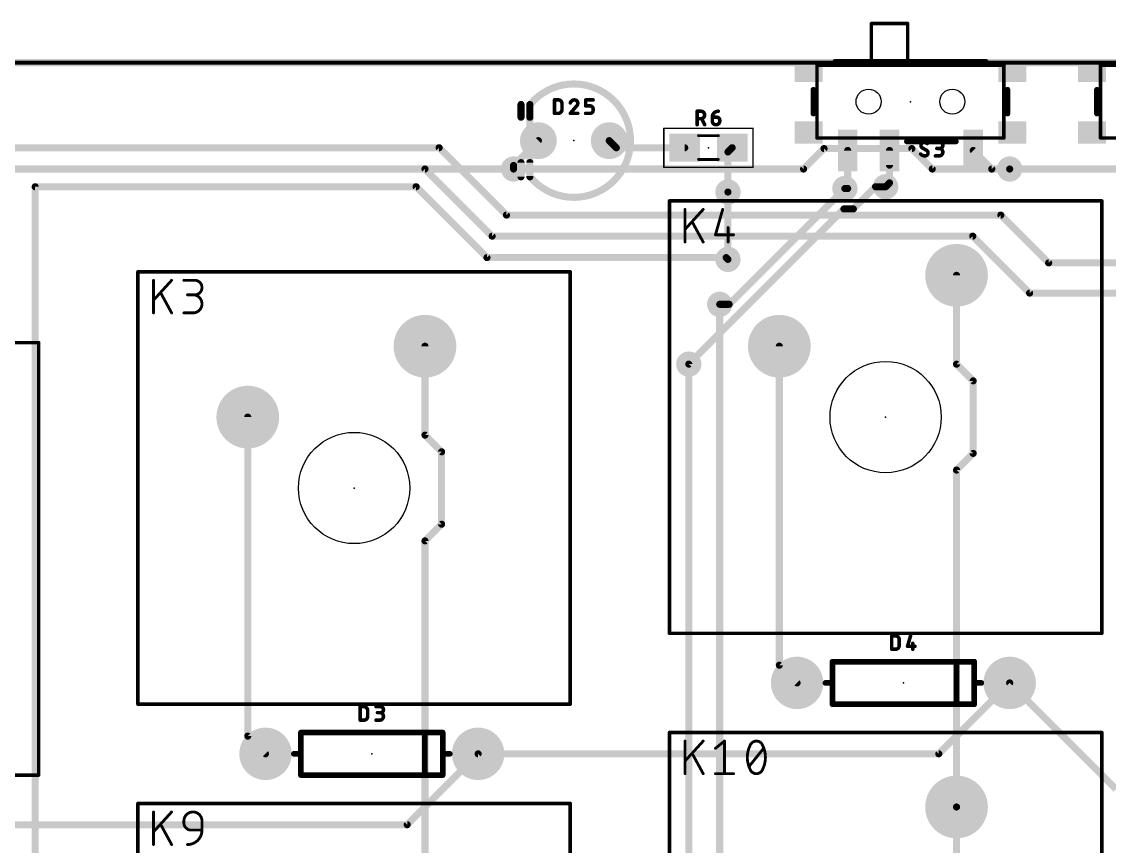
# Model space of a CAD drawing. Extents: x -145 to 0, y -20 to 96.
# Drawn here: x -81.13 to -42.15, y 66.54 to 96.08 of the extents above; entities that cross this region are included whole.
import ezdxf

# ---------------------------------------------------------------- set-up
doc = ezdxf.new("R2010")
doc.units = 0
for name, color, linetype in [('1', 12, 'CONTINUOUS'), ('16', 132, 'CONTINUOUS'), ('17', 110, 'CONTINUOUS'), ('18', 110, 'CONTINUOUS'), ('20', 31, 'CONTINUOUS'), ('21', 41, 'CONTINUOUS'), ('23', 53, 'CONTINUOUS'), ('25', 253, 'CONTINUOUS'), ('39', 12, 'CONTINUOUS'), ('51', 253, 'CONTINUOUS')]:
    doc.layers.add(name, color=color, linetype=linetype)

# ---------------------------------------------------------------- blocks, each defined once
blk = doc.blocks.new('ROUNDP')
at = {"const_width": 0.5}
blk.add_lwpolyline([(0, -0.25, 1), (0, 0.25, 1), (0, -0.25)], format="xyb", dxfattribs=at)
blk = doc.blocks.new('RECT')
blk.add_solid([(-0.5, -0.5), (0.5, -0.5), (-0.5, 0.5), (0.5, 0.5)])
blk = doc.blocks.new('ROUNDV')
at = {"const_width": 0.5}
blk.add_lwpolyline([(0, -0.25, 1), (0, 0.25, 1), (0, -0.25)], format="xyb", dxfattribs=at)

msp = doc.modelspace()

# ---------------------------------------------------------------- linework, layer by layer
at = {"layer": '1', "const_width": 0.254}
for points in [[(0, 94.615), (-119.38, 94.615)], [(-95.504, 91.567), (-66.167, 91.567)], [(-66.167, 91.567), (-63.754, 89.154)], [(-63.5, 90.932), (-62.611, 91.821)], [(-59.817, 91.567), (-60.071, 91.821)], [(-57.365, 91.567), (-59.817, 91.567)], [(-55.8165, 91.4155), (-55.665, 91.567)], [(-51.526, 91.468), (-51.526, 90.1065)], [(-50.026, 90.944), (-50.026, 91.468)], [(-50.026, 91.468), (-50.026, 90.309)], [(-46.363, 90.805), (-47.026, 91.468)], [(-55.8165, 89.9795), (-55.8165, 91.4155)], [(-94.615, 90.805), (-66.675, 90.805)], [(-66.675, 90.805), (-64.2683, 88.3984)], [(-63.5, 90.805), (-63.5, 90.932)], [(-45.72, 90.805), (-46.363, 90.805)], [(-50.026, 90.309), (-50.165, 90.17)], [(-80.645, 90.17), (-66.9925, 90.17)], [(-80.645, 20.32), (-80.645, 90.17)], [(-66.9925, 90.17), (-64.4525, 87.63)], [(-51.526, 90.1065), (-51.6255, 90.1065)], [(-63.754, 89.154), (-46.0375, 89.154)], [(-46.0375, 89.154), (-44.323, 87.4395)], [(-64.2683, 88.3984), (-47.0437, 88.3984)], [(-47.0437, 88.3984), (-45.0054, 86.36)], [(-55.88, 87.63), (-64.4525, 87.63)], [(-55.88, 87.63), (-55.8165, 87.5665)], [(-44.323, 87.4395), (-40.005, 87.4395)], [(-47.625, 86.995), (-47.625, 83.8113)], [(-45.0054, 86.36), (-33.2539, 86.36)], [(-56.1123, 85.9573), (-56.1123, 35.1485)], [(-66.675, 84.455), (-66.675, 81.2713)], [(-57.2199, 83.8137), (-57.2199, 27.3836)], [(-47.625, 83.8113), (-47.0281, 83.2144)], [(-47.0281, 83.2144), (-47.0281, 80.6157)], [(-66.675, 81.2713), (-66.0781, 80.6744)], [(-66.0781, 80.6744), (-66.0781, 78.0757)], [(-47.0281, 80.6157), (-47.625, 80.0187)], [(-47.625, 80.0187), (-47.625, 67.945)], [(-66.0781, 78.0757), (-66.675, 77.4788)], [(-66.675, 77.4788), (-66.675, 65.405)], [(-47.625, 67.945), (-47.625, 64.7613)]]:
    msp.add_lwpolyline(points, dxfattribs=at)
at = {"layer": '1', "const_width": 0.127}
for points in [[(-66.1221, 91.6119, 1), (-66.2119, 91.5221)], [(-66.167, 91.5035, 1), (-66.167, 91.6305)], [(-62.5661, 91.7761, 1), (-62.6559, 91.8659)], [(-60.0261, 91.8659, 1), (-60.1159, 91.7761)], [(-59.817, 91.6305, 1), (-59.817, 91.5035)], [(-59.8619, 91.5221, 1), (-59.7721, 91.6119)], [(-57.365, 91.5035, 1), (-57.365, 91.6305)], [(-55.6201, 91.5221, 1), (-55.7099, 91.6119)], [(-51.4625, 91.468, 1), (-51.5895, 91.468)], [(-49.9625, 91.468, 1), (-50.0895, 91.468)], [(-49.9625, 91.468, 1), (-50.0895, 91.468)], [(-46.9811, 91.5129, 1), (-47.0709, 91.4231)], [(-55.753, 91.4155, 1), (-55.88, 91.4155)], [(-55.8614, 91.4604, 1), (-55.7716, 91.3706)], [(-66.6301, 90.8499, 1), (-66.7199, 90.7601)], [(-66.675, 90.7415, 1), (-66.675, 90.8685)], [(-63.4365, 90.932, 1), (-63.5635, 90.932)], [(-63.5449, 90.9769, 1), (-63.4551, 90.8871)], [(-63.5635, 90.805, 1), (-63.4365, 90.805)], [(-50.0895, 90.944, 1), (-49.9625, 90.944)], [(-46.363, 90.8685, 1), (-46.363, 90.7415)], [(-46.4079, 90.7601, 1), (-46.3181, 90.8499)], [(-45.72, 90.7415, 1), (-45.72, 90.8685)], [(-49.9811, 90.2641, 1), (-50.0709, 90.3539)], [(-80.645, 90.2335, 1), (-80.645, 90.1065)], [(-80.5815, 90.17, 1), (-80.7085, 90.17)], [(-66.9476, 90.2149, 1), (-67.0374, 90.1251)], [(-66.9925, 90.1065, 1), (-66.9925, 90.2335)], [(-55.88, 89.9795, 1), (-55.753, 89.9795)], [(-51.6255, 90.17, 1), (-51.6255, 90.043)], [(-51.5895, 90.1065, 1), (-51.4625, 90.1065)], [(-51.526, 90.043, 1), (-51.526, 90.17)], [(-50.2099, 90.2149, 1), (-50.1201, 90.1251)], [(-50.0895, 90.309, 1), (-49.9625, 90.309)], [(-63.754, 89.2175, 1), (-63.754, 89.0905)], [(-63.7989, 89.1091, 1), (-63.7091, 89.1989)], [(-45.9926, 89.1989, 1), (-46.0824, 89.1091)], [(-46.0375, 89.0905, 1), (-46.0375, 89.2175)], [(-64.2683, 88.4619, 1), (-64.2683, 88.3349)], [(-64.3133, 88.3534, 1), (-64.2234, 88.4433)], [(-46.9988, 88.4433, 1), (-47.0886, 88.3534)], [(-47.0437, 88.3349, 1), (-47.0437, 88.4619)], [(-64.4525, 87.6935, 1), (-64.4525, 87.5665)], [(-64.4974, 87.5851, 1), (-64.4076, 87.6749)], [(-55.8351, 87.6749, 1), (-55.9249, 87.5851)], [(-55.88, 87.5665, 1), (-55.88, 87.6935)], [(-55.8614, 87.5216, 1), (-55.7716, 87.6114)], [(-44.323, 87.503, 1), (-44.323, 87.376)], [(-44.3679, 87.3946, 1), (-44.2781, 87.4844)], [(-47.5615, 86.995, 1), (-47.6885, 86.995)], [(-45.0054, 86.4235, 1), (-45.0054, 86.2965)], [(-45.0503, 86.3151, 1), (-44.9605, 86.4049)], [(-56.0488, 85.9573, 1), (-56.1758, 85.9573)], [(-66.6115, 84.455, 1), (-66.7385, 84.455)], [(-57.1564, 83.8137, 1), (-57.2833, 83.8137)], [(-47.5801, 83.8562, 1), (-47.6699, 83.7663)], [(-47.6885, 83.8113, 1), (-47.5615, 83.8113)], [(-46.9646, 83.2144, 1), (-47.0916, 83.2144)], [(-47.073, 83.1694, 1), (-46.9832, 83.2593)], [(-66.6301, 81.3162, 1), (-66.7199, 81.2263)], [(-66.7385, 81.2713, 1), (-66.6115, 81.2713)], [(-66.0146, 80.6744, 1), (-66.1416, 80.6744)], [(-66.123, 80.6294, 1), (-66.0332, 80.7193)], [(-47.0916, 80.6157, 1), (-46.9646, 80.6157)], [(-46.9832, 80.5707, 1), (-47.073, 80.6606)], [(-47.5615, 80.0187, 1), (-47.6885, 80.0187)], [(-47.6699, 80.0637, 1), (-47.5801, 79.9738)], [(-66.1416, 78.0757, 1), (-66.0146, 78.0757)], [(-66.0332, 78.0307, 1), (-66.123, 78.1206)], [(-66.6115, 77.4788, 1), (-66.7385, 77.4788)], [(-66.7199, 77.5237, 1), (-66.6301, 77.4338)], [(-47.5615, 67.945, 1), (-47.6885, 67.945)], [(-47.6885, 67.945, 1), (-47.5615, 67.945)]]:
    msp.add_lwpolyline(points, format="xyb", dxfattribs=at)
at = {"layer": '16', "const_width": 0.254}
for points in [[(0, 94.615), (-119.38, 94.615)], [(-52.3735, 91.5376), (-53.1061, 90.805)], [(-49.2265, 91.5376), (-52.3735, 91.5376)], [(-48.4939, 90.805), (-49.2265, 91.5376)], [(-108.0943, 90.805), (-63.5, 90.805)], [(-53.1061, 90.805), (-63.5, 90.805)], [(-45.72, 90.805), (-48.4939, 90.805)], [(-35.56, 90.805), (-45.72, 90.805)], [(-55.8165, 89.9795), (-55.8165, 87.5665)], [(-51.6255, 90.1065), (-55.7747, 85.9573)], [(-50.5259, 90.17), (-51.322, 89.3739)], [(-50.165, 90.17), (-50.5259, 90.17)], [(-51.6596, 89.3739), (-57.2199, 83.8137)], [(-51.322, 89.3739), (-51.6596, 89.3739)], [(-55.7747, 85.9573), (-56.1123, 85.9573)], [(-53.975, 84.455), (-53.975, 73.025)], [(-73.025, 81.915), (-73.025, 70.485)], [(-53.975, 73.025), (-53.34, 72.39)], [(-48.26, 69.85), (-45.72, 72.39)], [(-45.72, 72.39), (-41.91, 68.58)], [(-73.025, 70.485), (-72.39, 69.85)], [(-67.31, 67.31), (-64.77, 69.85)], [(-64.77, 69.85), (-48.26, 69.85)], [(-83.82, 67.31), (-67.31, 67.31)]]:
    msp.add_lwpolyline(points, dxfattribs=at)
at = {"layer": '16', "const_width": 0.127}
for points in [[(-52.3735, 91.6011, 1), (-52.3735, 91.4741)], [(-52.3286, 91.4927, 1), (-52.4184, 91.5825)], [(-49.1816, 91.5825, 1), (-49.2714, 91.4927)], [(-49.2265, 91.4741, 1), (-49.2265, 91.6011)], [(-63.5, 90.8685, 1), (-63.5, 90.7415)], [(-63.5, 90.7415, 1), (-63.5, 90.8685)], [(-53.151, 90.8499, 1), (-53.0612, 90.7601)], [(-53.1061, 90.7415, 1), (-53.1061, 90.8685)], [(-48.4939, 90.8685, 1), (-48.4939, 90.7415)], [(-48.5388, 90.7601, 1), (-48.449, 90.8499)], [(-45.72, 90.8685, 1), (-45.72, 90.7415)], [(-45.72, 90.7415, 1), (-45.72, 90.8685)], [(-55.753, 89.9795, 1), (-55.88, 89.9795)], [(-51.5806, 90.0616, 1), (-51.6704, 90.1514)], [(-50.5259, 90.2335, 1), (-50.5259, 90.1065)], [(-50.481, 90.1251, 1), (-50.5708, 90.2149)], [(-50.165, 90.1065, 1), (-50.165, 90.2335)], [(-51.6596, 89.4374, 1), (-51.6596, 89.3104)], [(-51.6147, 89.329, 1), (-51.7045, 89.4188)], [(-51.3669, 89.4188, 1), (-51.2771, 89.329)], [(-51.322, 89.3104, 1), (-51.322, 89.4374)], [(-55.88, 87.5665, 1), (-55.753, 87.5665)], [(-56.1123, 86.0208, 1), (-56.1123, 85.8938)], [(-55.8196, 86.0022, 1), (-55.7298, 85.9124)], [(-55.7747, 85.8938, 1), (-55.7747, 86.0208)], [(-53.9115, 84.455, 1), (-54.0385, 84.455)], [(-57.2648, 83.8586, 1), (-57.1749, 83.7687)], [(-72.9615, 81.915, 1), (-73.0885, 81.915)], [(-53.9301, 73.0699, 1), (-54.0199, 72.9801)], [(-54.0385, 73.025, 1), (-53.9115, 73.025)], [(-53.3849, 72.3451, 1), (-53.2951, 72.4349)], [(-45.6751, 72.4349, 1), (-45.7649, 72.3451)], [(-45.6751, 72.3451, 1), (-45.7649, 72.4349)], [(-72.9801, 70.5299, 1), (-73.0699, 70.4401)], [(-73.0885, 70.485, 1), (-72.9615, 70.485)], [(-72.4349, 69.8051, 1), (-72.3451, 69.8949)], [(-64.77, 69.9135, 1), (-64.77, 69.7865)], [(-64.7251, 69.8051, 1), (-64.8149, 69.8949)], [(-48.3049, 69.8949, 1), (-48.2151, 69.8051)], [(-48.26, 69.7865, 1), (-48.26, 69.9135)], [(-67.31, 67.2465, 1), (-67.31, 67.3735)], [(-67.3549, 67.3549, 1), (-67.2651, 67.2651)]]:
    msp.add_lwpolyline(points, format="xyb", dxfattribs=at)
at = {"layer": '20'}
for centre, radius in [((-50.776, 93.218), 0.45), ((-47.776, 93.218), 0.45), ((-50.165, 81.915), 1.9939), ((-69.215, 79.375), 1.9939)]:
    msp.add_circle(centre, radius, dxfattribs=at)
at = {"layer": '21'}
for points, const_width in [([(-46.576, 94.645), (-51.976, 94.645)], 0.2032), ([(-119.38, 94.615), (0, 94.615)], 0.1524), ([(-52.753, 93.645), (-52.753, 92.791)], 0.2032), ([(-45.799, 93.645), (-45.799, 92.791)], 0.2032), ([(-42.593, 93.645), (-42.593, 92.791)], 0.2032), ([(-63.2333, 93.1164), (-63.2333, 92.6592)], 0.254), ([(-47.649, 91.791), (-49.403, 91.791)], 0.2032), ([(-63.2333, 90.5256), (-63.2333, 91.0336)], 0.254), ([(-52.07, 73.152), (-46.99, 73.152)], 0.2032), ([(-52.07, 72.39), (-52.07, 73.152)], 0.2032), ([(-47.625, 73.025), (-47.625, 71.755)], 0.2032), ([(-46.99, 73.152), (-46.99, 72.39)], 0.2032), ([(-52.07, 72.39), (-52.324, 72.39)], 0.2032), ([(-52.07, 71.628), (-52.07, 72.39)], 0.2032), ([(-46.99, 72.39), (-46.99, 71.628)], 0.2032), ([(-46.99, 72.39), (-46.736, 72.39)], 0.2032), ([(-46.99, 71.628), (-52.07, 71.628)], 0.2032), ([(-71.12, 70.612), (-66.04, 70.612)], 0.2032), ([(-71.12, 69.85), (-71.12, 70.612)], 0.2032), ([(-66.675, 70.485), (-66.675, 69.215)], 0.2032), ([(-66.04, 70.612), (-66.04, 69.85)], 0.2032), ([(-71.12, 69.85), (-71.374, 69.85)], 0.2032), ([(-71.12, 69.088), (-71.12, 69.85)], 0.2032), ([(-66.04, 69.85), (-66.04, 69.088)], 0.2032), ([(-66.04, 69.85), (-65.786, 69.85)], 0.2032), ([(-66.04, 69.088), (-71.12, 69.088)], 0.2032)]:
    msp.add_lwpolyline(points, dxfattribs=dict(at, const_width=const_width))
for points, const_width in [([(-51.976, 94.6958, 1), (-51.976, 94.5942)], 0.1016), ([(-46.576, 94.5942, 1), (-46.576, 94.6958)], 0.1016), ([(-52.7022, 93.645, 1), (-52.8038, 93.645)], 0.1016), ([(-45.7482, 93.645, 1), (-45.8498, 93.645)], 0.1016), ([(-42.5422, 93.645, 1), (-42.6438, 93.645)], 0.1016), ([(-63.1698, 93.1164, 1), (-63.2968, 93.1164)], 0.127), ([(-52.8038, 92.791, 1), (-52.7022, 92.791)], 0.1016), ([(-45.8498, 92.791, 1), (-45.7482, 92.791)], 0.1016), ([(-42.6438, 92.791, 1), (-42.5422, 92.791)], 0.1016), ([(-63.2968, 92.6592, 1), (-63.1698, 92.6592)], 0.127), ([(-49.403, 91.8418, 1), (-49.403, 91.7402)], 0.1016), ([(-47.649, 91.7402, 1), (-47.649, 91.8418)], 0.1016), ([(-63.1698, 91.0336, 1), (-63.2968, 91.0336)], 0.127), ([(-63.2968, 90.5256, 1), (-63.1698, 90.5256)], 0.127), ([(-52.07, 73.2028, 1), (-52.07, 73.1012)], 0.1016), ([(-52.0192, 73.152, 1), (-52.1208, 73.152)], 0.1016), ([(-47.5742, 73.025, 1), (-47.6758, 73.025)], 0.1016), ([(-46.9392, 73.152, 1), (-47.0408, 73.152)], 0.1016), ([(-46.99, 73.1012, 1), (-46.99, 73.2028)], 0.1016), ([(-52.324, 72.4408, 1), (-52.324, 72.3392)], 0.1016), ([(-52.0192, 72.39, 1), (-52.1208, 72.39)], 0.1016), ([(-52.1208, 72.39, 1), (-52.0192, 72.39)], 0.1016), ([(-52.07, 72.3392, 1), (-52.07, 72.4408)], 0.1016), ([(-46.9392, 72.39, 1), (-47.0408, 72.39)], 0.1016), ([(-46.99, 72.4408, 1), (-46.99, 72.3392)], 0.1016), ([(-47.0408, 72.39, 1), (-46.9392, 72.39)], 0.1016), ([(-46.736, 72.3392, 1), (-46.736, 72.4408)], 0.1016), ([(-52.07, 71.6788, 1), (-52.07, 71.5772)], 0.1016), ([(-47.6758, 71.755, 1), (-47.5742, 71.755)], 0.1016), ([(-46.99, 71.5772, 1), (-46.99, 71.6788)], 0.1016), ([(-52.1208, 71.628, 1), (-52.0192, 71.628)], 0.1016), ([(-47.0408, 71.628, 1), (-46.9392, 71.628)], 0.1016), ([(-71.12, 70.6628, 1), (-71.12, 70.5612)], 0.1016), ([(-71.0692, 70.612, 1), (-71.1708, 70.612)], 0.1016), ([(-66.6242, 70.485, 1), (-66.7258, 70.485)], 0.1016), ([(-65.9892, 70.612, 1), (-66.0908, 70.612)], 0.1016), ([(-66.04, 70.5612, 1), (-66.04, 70.6628)], 0.1016), ([(-71.374, 69.9008, 1), (-71.374, 69.7992)], 0.1016), ([(-71.0692, 69.85, 1), (-71.1708, 69.85)], 0.1016), ([(-71.1708, 69.85, 1), (-71.0692, 69.85)], 0.1016), ([(-71.12, 69.7992, 1), (-71.12, 69.9008)], 0.1016), ([(-65.9892, 69.85, 1), (-66.0908, 69.85)], 0.1016), ([(-66.04, 69.9008, 1), (-66.04, 69.7992)], 0.1016), ([(-66.0908, 69.85, 1), (-65.9892, 69.85)], 0.1016), ([(-65.786, 69.7992, 1), (-65.786, 69.9008)], 0.1016), ([(-71.12, 69.1388, 1), (-71.12, 69.0372)], 0.1016), ([(-71.1708, 69.088, 1), (-71.0692, 69.088)], 0.1016), ([(-66.7258, 69.215, 1), (-66.6242, 69.215)], 0.1016), ([(-66.0908, 69.088, 1), (-65.9892, 69.088)], 0.1016), ([(-66.04, 69.0372, 1), (-66.04, 69.1388)], 0.1016)]:
    msp.add_lwpolyline(points, format="xyb", dxfattribs=dict(at, const_width=const_width))
at = {"layer": '23'}
for p in [(-49.276, 93.218), (-61.341, 91.821), (-56.515, 91.567), (-50.165, 81.915), (-69.215, 79.375), (-49.53, 72.39), (-68.58, 69.85)]:
    msp.add_point(p, dxfattribs=at)
at = {"layer": '25'}
for points, const_width in [([(-62.0011, 93.2815, 1), (-62.0646, 93.2815)], 0.0635), ([(-62.0328, 93.3133, 1), (-62.0328, 93.2498)], 0.0635), ([(-61.8988, 93.3133, 1), (-61.8988, 93.2498)], 0.0635), ([(-61.7647, 93.1474, 0.4142), (-61.8988, 93.2815)], 0.127), ([(-61.8988, 93.2498, 1), (-61.8988, 93.3133)], 0.0635), ([(-61.733, 93.1474, 1), (-61.7965, 93.1474)], 0.0635), ([(-61.7965, 93.1474, 1), (-61.733, 93.1474)], 0.0635), ([(-61.3185, 93.2815, 0.3252), (-61.4659, 93.1743)], 0.127), ([(-61.4961, 93.184, 1), (-61.4357, 93.1645)], 0.0635), ([(-61.1978, 93.1608, 0.4142), (-61.3185, 93.2815)], 0.127), ([(-61.3184, 93.3132, 1), (-61.3185, 93.2498)], 0.0635), ([(-61.3185, 93.2498, 1), (-61.3184, 93.3132)], 0.0635), ([(-61.238, 93.067, 0.2053), (-61.1978, 93.1608)], 0.127), ([(-61.2296, 93.1608, 1), (-61.166, 93.1608)], 0.0635), ([(-61.1661, 93.1608, 1), (-61.2295, 93.1608)], 0.0635), ([(-60.9173, 93.3133, 1), (-60.9173, 93.2498)], 0.0635), ([(-60.8855, 93.2815, 1), (-60.949, 93.2815)], 0.0635), ([(-60.6492, 93.2498, 1), (-60.6492, 93.3133)], 0.0635), ([(-62.0646, 92.7989, 1), (-62.0011, 92.7989)], 0.0635), ([(-62.0328, 92.8307, 1), (-62.0328, 92.7672)], 0.0635), ([(-61.8988, 92.7989, 0.4142), (-61.7647, 92.933)], 0.127), ([(-61.8988, 92.8306, 1), (-61.8988, 92.7671)], 0.0635), ([(-61.8988, 92.7672, 1), (-61.8988, 92.8307)], 0.0635), ([(-61.733, 92.933, 1), (-61.7965, 92.933)], 0.0635), ([(-61.7965, 92.933, 1), (-61.733, 92.933)], 0.0635), ([(-61.4659, 92.8307, 1), (-61.4659, 92.7672)], 0.0635), ([(-61.4901, 92.8195, 1), (-61.4417, 92.7783)], 0.0635), ([(-61.2599, 93.09, 1), (-61.2161, 93.044)], 0.0635), ([(-61.2138, 93.0464, 1), (-61.2622, 93.0876)], 0.0635), ([(-61.1978, 92.7672, 1), (-61.1978, 92.8307)], 0.0635), ([(-60.9173, 93.0988, 1), (-60.9173, 93.0353)], 0.0635), ([(-60.949, 93.067, 1), (-60.8855, 93.067)], 0.0635), ([(-60.9173, 92.8307, 1), (-60.9173, 92.7672)], 0.0635), ([(-60.6492, 92.9598, 0.4142), (-60.7564, 93.067)], 0.127), ([(-60.7564, 93.0988, 1), (-60.7564, 93.0353)], 0.0635), ([(-60.7564, 92.7989, 0.4142), (-60.6492, 92.9061)], 0.127), ([(-60.7564, 92.8307, 1), (-60.7564, 92.7672)], 0.0635), ([(-60.7564, 93.0353, 1), (-60.7564, 93.0988)], 0.0635), ([(-60.7564, 92.7672, 1), (-60.7564, 92.8307)], 0.0635), ([(-60.6174, 92.9598, 1), (-60.6809, 92.9598)], 0.0635), ([(-60.6809, 92.9598, 1), (-60.6174, 92.9598)], 0.0635), ([(-60.6174, 92.9061, 1), (-60.6809, 92.9061)], 0.0635), ([(-60.6809, 92.9061, 1), (-60.6174, 92.9061)], 0.0635), ([(-56.8884, 92.8751, 1), (-56.9519, 92.8751)], 0.0635), ([(-56.9202, 92.9069, 1), (-56.9202, 92.8434)], 0.0635), ([(-56.7861, 92.607, 1), (-56.7861, 92.8751)], 0.127), ([(-56.7861, 92.9069, 1), (-56.7861, 92.8434)], 0.0635), ([(-56.7861, 92.8434, 1), (-56.7861, 92.9069)], 0.0635), ([(-56.1634, 92.8751, 0.4142), (-56.3779, 92.6606)], 0.127), ([(-56.1634, 92.8433, 1), (-56.1634, 92.9068)], 0.0635), ([(-56.9202, 92.6387, 1), (-56.9202, 92.5752)], 0.0635), ([(-56.9519, 92.3925, 1), (-56.8884, 92.3925)], 0.0635), ([(-56.7861, 92.6387, 1), (-56.7861, 92.5752)], 0.0635), ([(-56.7309, 92.6212, 1), (-56.7877, 92.5928)], 0.0635), ([(-56.7861, 92.5752, 1), (-56.7861, 92.6387)], 0.0635), ([(-56.6805, 92.3783, 1), (-56.6237, 92.4067)], 0.0635), ([(-56.3462, 92.6606, 1), (-56.4097, 92.6606)], 0.0635), ([(-56.4097, 92.6606, 1), (-56.3462, 92.6606)], 0.0635), ([(-56.3462, 92.5266, 1), (-56.4097, 92.5266)], 0.0635), ([(-56.4097, 92.5266, 1), (-56.3462, 92.5266)], 0.0635), ([(-56.3779, 92.6924, 1), (-56.3779, 92.6289)], 0.0635), ([(-56.3779, 92.5266, 1), (-56.1098, 92.5266)], 0.127), ([(-56.2171, 92.6924, 1), (-56.2171, 92.6289)], 0.0635), ([(-56.1098, 92.5534, 0.4142), (-56.2171, 92.6606)], 0.127), ([(-56.2171, 92.6289, 1), (-56.2171, 92.6924)], 0.0635), ([(-56.0781, 92.5534, 1), (-56.1416, 92.5534)], 0.0635), ([(-56.0781, 92.5266, 1), (-56.1416, 92.5266)], 0.0635), ([(-56.1416, 92.5534, 1), (-56.0781, 92.5534)], 0.0635), ([(-56.1416, 92.5266, 1), (-56.0781, 92.5266)], 0.0635), ([(-48.8681, 91.6503, 1), (-48.9316, 91.6503)], 0.0635), ([(-48.9316, 91.6503, 1), (-48.8681, 91.6503)], 0.0635), ([(-48.7926, 91.7575, 0.4142), (-48.8998, 91.6503)], 0.127), ([(-48.8998, 91.6503, 0.2656), (-48.8462, 91.5564)], 0.127), ([(-48.831, 91.5843, 1), (-48.8614, 91.5285)], 0.0635), ([(-48.8623, 91.5291, 1), (-48.8301, 91.5838)], 0.0635), ([(-48.6719, 91.7173, 0.1623), (-48.7926, 91.7575)], 0.127), ([(-48.7926, 91.7893, 1), (-48.7926, 91.7258)], 0.0635), ([(-48.7926, 91.7258, 1), (-48.7926, 91.7893)], 0.0635), ([(-48.691, 91.6919, 1), (-48.6529, 91.7427)], 0.0635), ([(-48.3829, 91.7893, 1), (-48.3829, 91.7258)], 0.0635), ([(-48.3293, 91.5748, 1), (-48.3293, 91.5113)], 0.0635), ([(-48.2488, 91.2749, 1), (-48.2488, 91.543)], 0.127), ([(-48.2488, 91.5748, 1), (-48.2488, 91.5113)], 0.0635), ([(-48.222, 91.543, 1), (-48.222, 91.7575)], 0.127), ([(-48.222, 91.7893, 1), (-48.222, 91.7258)], 0.0635), ([(-48.222, 91.5748, 1), (-48.222, 91.5113)], 0.0635), ([(-48.222, 91.7258, 1), (-48.222, 91.7893)], 0.0635), ([(-48.222, 91.5113, 1), (-48.222, 91.5748)], 0.0635), ([(-48.9132, 91.3419, 0.2), (-48.7524, 91.2749)], 0.127), ([(-48.8907, 91.3643, 1), (-48.9358, 91.3196)], 0.0635), ([(-48.7524, 91.3067, 1), (-48.7524, 91.2431)], 0.0635), ([(-48.7524, 91.2749, 0.4142), (-48.6451, 91.3821)], 0.127), ([(-48.7524, 91.2432, 1), (-48.7524, 91.3066)], 0.0635), ([(-48.6826, 91.5033, 1), (-48.7149, 91.4486)], 0.0635), ([(-48.6451, 91.3821, 0.2656), (-48.6987, 91.476)], 0.127), ([(-48.7139, 91.4481, 1), (-48.6835, 91.5039)], 0.0635), ([(-48.6134, 91.3821, 1), (-48.6769, 91.3821)], 0.0635), ([(-48.6769, 91.3821, 1), (-48.6134, 91.3821)], 0.0635), ([(-48.3829, 91.3067, 1), (-48.3829, 91.2431)], 0.0635), ([(-48.2488, 91.3067, 1), (-48.2488, 91.2431)], 0.0635), ([(-48.2488, 91.2431, 1), (-48.2488, 91.3067)], 0.0635), ([(-57.3278, 89.3572, 1), (-57.3786, 89.3572)], 0.0508), ([(-56.6853, 89.3401, 1), (-56.7229, 89.3743)], 0.0508), ([(-55.9812, 89.3502, 1), (-56.03, 89.3642)], 0.0508), ([(-57.0713, 88.915, 1), (-57.1159, 88.8907)], 0.0508), ([(-57.372, 88.6603, 1), (-57.3344, 88.6261)], 0.0508), ([(-56.2897, 88.4554, 1), (-56.2408, 88.4415)], 0.0508), ([(-56.2652, 88.4738, 1), (-56.2652, 88.423)], 0.0508), ([(-55.7855, 88.7081, 1), (-55.8363, 88.7081)], 0.0508), ([(-55.6161, 88.423, 1), (-55.6161, 88.4738)], 0.0508), ([(-57.3786, 88.1888, 1), (-57.3278, 88.1888)], 0.0508), ([(-56.7264, 88.1766, 1), (-56.6818, 88.201)], 0.0508), ([(-55.8363, 88.1888, 1), (-55.7855, 88.1888)], 0.0508), ([(-76.3778, 86.8172, 1), (-76.4286, 86.8172)], 0.0508), ([(-75.7353, 86.8001, 1), (-75.7729, 86.8343)], 0.0508), ([(-75.3152, 86.8426, 1), (-75.3152, 86.7918)], 0.0508), ([(-74.9258, 86.2979, 1), (-74.9258, 86.8172)], 0.1016), ([(-74.9258, 86.8426, 1), (-74.9258, 86.7918)], 0.0508), ([(-74.9258, 86.7918, 1), (-74.9258, 86.8426)], 0.0508), ([(-76.422, 86.1203, 1), (-76.3844, 86.0861)], 0.0508), ([(-76.1213, 86.375, 1), (-76.1659, 86.3507)], 0.0508), ([(-75.1854, 86.3233, 1), (-75.1854, 86.2725)], 0.0508), ([(-74.9907, 85.6488, 1), (-74.9907, 86.2979)], 0.1016), ([(-74.9907, 86.3233, 1), (-74.9907, 86.2725)], 0.0508), ([(-74.9258, 86.3233, 1), (-74.9258, 86.2725)], 0.0508), ([(-74.9258, 86.2725, 1), (-74.9258, 86.3233)], 0.0508), ([(-76.4286, 85.6488, 1), (-76.3778, 85.6488)], 0.0508), ([(-75.7764, 85.6366, 1), (-75.7318, 85.661)], 0.0508), ([(-75.3152, 85.6742, 1), (-75.3152, 85.6234)], 0.0508), ([(-74.9907, 85.6742, 1), (-74.9907, 85.6234)], 0.0508), ([(-74.9907, 85.6234, 1), (-74.9907, 85.6742)], 0.0508), ([(-49.9158, 74.0791, 1), (-49.9793, 74.0791)], 0.0635), ([(-49.9475, 74.1108, 1), (-49.9475, 74.0473)], 0.0635), ([(-49.6794, 73.945, 0.4142), (-49.8135, 74.0791)], 0.127), ([(-49.8135, 74.1108, 1), (-49.8135, 74.0473)], 0.0635), ([(-49.8135, 74.0473, 1), (-49.8135, 74.1108)], 0.0635), ([(-49.2428, 74.0704, 1), (-49.3039, 74.0878)], 0.0635), ([(-49.8135, 73.5965, 0.4142), (-49.6794, 73.7306)], 0.127), ([(-49.6477, 73.945, 1), (-49.7112, 73.945)], 0.0635), ([(-49.7112, 73.945, 1), (-49.6477, 73.945)], 0.0635), ([(-49.6477, 73.7306, 1), (-49.7112, 73.7306)], 0.0635), ([(-49.7112, 73.7306, 1), (-49.6477, 73.7306)], 0.0635), ([(-49.3806, 73.7355, 1), (-49.3806, 73.672)], 0.0635), ([(-49.4111, 73.7125, 1), (-49.3501, 73.695)], 0.0635), ([(-49.1612, 73.811, 1), (-49.2247, 73.811)], 0.0635), ([(-49.1125, 73.672, 1), (-49.1125, 73.7355)], 0.0635), ([(-49.9793, 73.5965, 1), (-49.9158, 73.5965)], 0.0635), ([(-49.9475, 73.6283, 1), (-49.9475, 73.5648)], 0.0635), ([(-49.8135, 73.6282, 1), (-49.8135, 73.5647)], 0.0635), ([(-49.8135, 73.5648, 1), (-49.8135, 73.6283)], 0.0635), ([(-49.2247, 73.5965, 1), (-49.1612, 73.5965)], 0.0635), ([(-68.9658, 71.5391, 1), (-69.0293, 71.5391)], 0.0635), ([(-68.9975, 71.5709, 1), (-68.9975, 71.5074)], 0.0635), ([(-68.7294, 71.405, 0.4142), (-68.8635, 71.5391)], 0.127), ([(-68.8635, 71.5709, 1), (-68.8635, 71.5074)], 0.0635), ([(-68.8635, 71.5074, 1), (-68.8635, 71.5709)], 0.0635), ([(-68.6977, 71.405, 1), (-68.7612, 71.405)], 0.0635), ([(-68.7612, 71.405, 1), (-68.6977, 71.405)], 0.0635), ([(-68.4306, 71.5709, 1), (-68.4306, 71.5074)], 0.0635), ([(-68.377, 71.3564, 1), (-68.377, 71.2929)], 0.0635), ([(-68.2965, 71.0565, 1), (-68.2965, 71.3246)], 0.127), ([(-68.2965, 71.3564, 1), (-68.2965, 71.2929)], 0.0635), ([(-68.2697, 71.3246, 1), (-68.2697, 71.5391)], 0.127), ([(-68.2697, 71.5709, 1), (-68.2697, 71.5074)], 0.0635), ([(-68.2697, 71.3564, 1), (-68.2697, 71.2929)], 0.0635), ([(-68.2697, 71.5074, 1), (-68.2697, 71.5709)], 0.0635), ([(-68.2697, 71.2929, 1), (-68.2697, 71.3564)], 0.0635), ([(-68.9975, 71.0883, 1), (-68.9975, 71.0247)], 0.0635), ([(-69.0293, 71.0565, 1), (-68.9658, 71.0565)], 0.0635), ([(-68.8635, 71.0565, 0.4142), (-68.7294, 71.1906)], 0.127), ([(-68.8635, 71.0882, 1), (-68.8635, 71.0247)], 0.0635), ([(-68.8635, 71.0247, 1), (-68.8635, 71.0883)], 0.0635), ([(-68.6977, 71.1906, 1), (-68.7612, 71.1906)], 0.0635), ([(-68.7612, 71.1906, 1), (-68.6977, 71.1906)], 0.0635), ([(-68.4306, 71.0883, 1), (-68.4306, 71.0247)], 0.0635), ([(-68.2965, 71.0883, 1), (-68.2965, 71.0247)], 0.0635), ([(-68.2965, 71.0247, 1), (-68.2965, 71.0883)], 0.0635), ([(-57.3278, 70.3072, 1), (-57.3786, 70.3072)], 0.0508), ([(-56.6853, 70.2901, 1), (-56.7229, 70.3243)], 0.0508), ([(-55.9153, 70.3072, 1), (-55.9661, 70.3072)], 0.0508), ([(-55.9248, 70.2874, 1), (-55.9566, 70.327)], 0.0508), ([(-55.0249, 70.1449, 0.1139), (-55.1222, 69.723)], 0.1016), ([(-54.7977, 70.3072, 0.3205), (-55.0249, 70.1449)], 0.1016), ([(-55.0489, 70.1532, 1), (-55.0009, 70.1367)], 0.0508), ([(-55.002, 70.1338, 1), (-55.0477, 70.1561)], 0.0508), ([(-54.5705, 70.1449, 0.3205), (-54.7977, 70.3072)], 0.1016), ([(-54.7977, 70.3326, 1), (-54.7977, 70.2818)], 0.0508), ([(-54.7977, 70.2818, 1), (-54.7977, 70.3326)], 0.0508), ([(-54.4731, 69.723, 0.1139), (-54.5705, 70.1449)], 0.1016), ([(-54.5477, 70.1561, 1), (-54.5933, 70.1338)], 0.0508), ([(-54.5945, 70.1367, 1), (-54.5465, 70.1532)], 0.0508), ([(-57.0713, 69.865, 1), (-57.1159, 69.8407)], 0.0508), ([(-56.2811, 70.0674, 1), (-56.2494, 70.0277)], 0.0508), ([(-55.1222, 69.723, 0.1139), (-55.0249, 69.3011)], 0.1016), ([(-55.0968, 69.723, 1), (-55.1476, 69.723)], 0.0508), ([(-54.5705, 69.3011, 0.1139), (-54.4731, 69.723)], 0.1016), ([(-54.5182, 70.0317, 1), (-54.5579, 70.0634)], 0.0508), ([(-54.4477, 69.723, 1), (-54.4985, 69.723)], 0.0508), ([(-57.372, 69.6103, 1), (-57.3344, 69.5761)], 0.0508), ([(-55.1476, 69.723, 1), (-55.0968, 69.723)], 0.0508), ([(-55.0772, 69.4143, 1), (-55.0375, 69.3826)], 0.0508), ([(-54.4985, 69.723, 1), (-54.4477, 69.723)], 0.0508), ([(-57.3786, 69.1388, 1), (-57.3278, 69.1388)], 0.0508), ([(-56.7264, 69.1266, 1), (-56.6818, 69.151)], 0.0508), ([(-56.2652, 69.1642, 1), (-56.2652, 69.1134)], 0.0508), ([(-55.9661, 69.1388, 1), (-55.9153, 69.1388)], 0.0508), ([(-55.6161, 69.1134, 1), (-55.6161, 69.1642)], 0.0508), ([(-55.0249, 69.3011, 0.3205), (-54.7977, 69.1388)], 0.1016), ([(-55.0008, 69.3093, 1), (-55.0489, 69.2928)], 0.0508), ([(-55.0477, 69.2899, 1), (-55.002, 69.3122)], 0.0508), ([(-54.7977, 69.1388, 0.3205), (-54.5705, 69.3011)], 0.1016), ([(-54.7977, 69.1642, 1), (-54.7977, 69.1134)], 0.0508), ([(-54.7977, 69.1134, 1), (-54.7977, 69.1642)], 0.0508), ([(-54.5933, 69.3122, 1), (-54.5477, 69.2899)], 0.0508), ([(-54.5465, 69.2928, 1), (-54.5945, 69.3093)], 0.0508), ([(-76.3778, 67.7672, 1), (-76.4286, 67.7672)], 0.0508), ([(-75.7353, 67.7501, 1), (-75.7729, 67.7843)], 0.0508), ([(-74.6661, 67.4426, 1), (-75.3152, 67.4426)], 0.1016), ([(-75.2898, 67.4426, 1), (-75.3406, 67.4426)], 0.0508), ([(-75.3406, 67.4426, 1), (-75.2898, 67.4426)], 0.0508), ([(-75.3152, 67.3777, 0.4142), (-75.0556, 67.1181)], 0.1016), ([(-75.2898, 67.3777, 1), (-75.3406, 67.3777)], 0.0508), ([(-74.6407, 67.4426, 1), (-74.6915, 67.4426)], 0.0508), ([(-74.6915, 67.4426, 1), (-74.6407, 67.4426)], 0.0508), ([(-76.422, 67.0703, 1), (-76.3844, 67.0361)], 0.0508), ([(-76.1213, 67.325, 1), (-76.1659, 67.3007)], 0.0508), ([(-75.3406, 67.3777, 1), (-75.2898, 67.3777)], 0.0508), ([(-75.1854, 66.5988, 0.4142), (-74.6661, 67.1181)], 0.1016), ([(-75.0556, 67.1435, 1), (-75.0556, 67.0927)], 0.0508), ([(-75.0556, 67.0927, 1), (-75.0556, 67.1435)], 0.0508), ([(-74.6407, 67.1181, 1), (-74.6915, 67.1181)], 0.0508), ([(-74.6915, 67.1181, 1), (-74.6407, 67.1181)], 0.0508), ([(-74.6661, 67.0927, 1), (-74.6661, 67.1435)], 0.0508), ([(-75.1854, 66.6242, 1), (-75.1854, 66.5734)], 0.0508), ([(-76.4286, 66.5988, 1), (-76.3778, 66.5988)], 0.0508), ([(-75.7764, 66.5866, 1), (-75.7318, 66.611)], 0.0508)]:
    msp.add_lwpolyline(points, format="xyb", dxfattribs=dict(at, const_width=const_width))
for points, const_width in [([(-62.0328, 92.7989), (-62.0328, 93.2815)], 0.127), ([(-62.0328, 93.2815), (-61.8988, 93.2815)], 0.127), ([(-61.7647, 93.1474), (-61.7647, 92.933)], 0.127), ([(-60.9173, 93.067), (-60.9173, 93.2815)], 0.127), ([(-60.9173, 93.2815), (-60.6492, 93.2815)], 0.127), ([(-61.8988, 92.7989), (-62.0328, 92.7989)], 0.127), ([(-61.238, 93.067), (-61.4659, 92.7989)], 0.127), ([(-61.4659, 92.7989), (-61.1978, 92.7989)], 0.127), ([(-60.7564, 93.067), (-60.9173, 93.067)], 0.127), ([(-60.9173, 92.7989), (-60.7564, 92.7989)], 0.127), ([(-60.6492, 92.9061), (-60.6492, 92.9598)], 0.127), ([(-56.9202, 92.3925), (-56.9202, 92.8751)], 0.127), ([(-56.9202, 92.8751), (-56.7861, 92.8751)], 0.127), ([(-56.7861, 92.607), (-56.9202, 92.607)], 0.127), ([(-56.6521, 92.3925), (-56.7593, 92.607)], 0.127), ([(-56.3779, 92.6606), (-56.2171, 92.6606)], 0.127), ([(-56.3779, 92.5266), (-56.3779, 92.6606)], 0.127), ([(-56.1098, 92.5534), (-56.1098, 92.5266)], 0.127), ([(-48.6987, 91.476), (-48.8462, 91.5564)], 0.127), ([(-48.3829, 91.7575), (-48.222, 91.7575)], 0.127), ([(-48.222, 91.543), (-48.3293, 91.543)], 0.127), ([(-48.3829, 91.2749), (-48.2488, 91.2749)], 0.127), ([(-57.3532, 88.1888), (-57.3532, 89.3572)], 0.1016), ([(-56.7041, 89.3572), (-57.3532, 88.6432)], 0.1016), ([(-56.0056, 89.3572), (-56.2652, 88.4484)], 0.1016), ([(-56.7041, 88.1888), (-57.0936, 88.9028)], 0.1016), ([(-56.2652, 88.4484), (-55.6161, 88.4484)], 0.1016), ([(-55.8109, 88.7081), (-55.8109, 88.1888)], 0.1016), ([(-76.4032, 85.6488), (-76.4032, 86.8172)], 0.1016), ([(-75.7541, 86.8172), (-76.4032, 86.1032)], 0.1016), ([(-75.3152, 86.8172), (-74.9258, 86.8172)], 0.1016), ([(-75.7541, 85.6488), (-76.1436, 86.3628)], 0.1016), ([(-74.9258, 86.2979), (-75.1854, 86.2979)], 0.1016), ([(-75.3152, 85.6488), (-74.9907, 85.6488)], 0.1016), ([(-49.9475, 73.5965), (-49.9475, 74.0791)], 0.127), ([(-49.9475, 74.0791), (-49.8135, 74.0791)], 0.127), ([(-49.2733, 74.0791), (-49.3806, 73.7037)], 0.127), ([(-49.6794, 73.945), (-49.6794, 73.7306)], 0.127), ([(-49.3806, 73.7037), (-49.1125, 73.7037)], 0.127), ([(-49.1929, 73.811), (-49.1929, 73.5965)], 0.127), ([(-49.8135, 73.5965), (-49.9475, 73.5965)], 0.127), ([(-68.9975, 71.0565), (-68.9975, 71.5391)], 0.127), ([(-68.9975, 71.5391), (-68.8635, 71.5391)], 0.127), ([(-68.7294, 71.405), (-68.7294, 71.1906)], 0.127), ([(-68.4306, 71.5391), (-68.2697, 71.5391)], 0.127), ([(-68.2697, 71.3246), (-68.377, 71.3246)], 0.127), ([(-68.8635, 71.0565), (-68.9975, 71.0565)], 0.127), ([(-68.4306, 71.0565), (-68.2965, 71.0565)], 0.127), ([(-57.3532, 69.1388), (-57.3532, 70.3072)], 0.1016), ([(-56.7041, 70.3072), (-57.3532, 69.5932)], 0.1016), ([(-56.2652, 70.0476), (-55.9407, 70.3072)], 0.1016), ([(-55.9407, 70.3072), (-55.9407, 69.1388)], 0.1016), ([(-56.7041, 69.1388), (-57.0936, 69.8528)], 0.1016), ([(-55.0573, 69.3984), (-54.538, 70.0476)], 0.1016), ([(-56.2652, 69.1388), (-55.6161, 69.1388)], 0.1016), ([(-76.4032, 66.5988), (-76.4032, 67.7672)], 0.1016), ([(-75.7541, 67.7672), (-76.4032, 67.0532)], 0.1016), ([(-75.3152, 67.3777), (-75.3152, 67.4426)], 0.1016), ([(-74.6661, 67.4426), (-74.6661, 67.1181)], 0.1016), ([(-75.7541, 66.5988), (-76.1436, 67.3128)], 0.1016), ([(-74.6661, 67.1181), (-75.0556, 67.1181)], 0.1016)]:
    msp.add_lwpolyline(points, dxfattribs=dict(at, const_width=const_width))
at = {"layer": '39', "const_width": 0.0508}
for points in [[(-58.115, 92.267), (-54.915, 92.267)], [(-58.115, 90.867), (-58.115, 92.267)], [(-54.915, 92.267), (-54.915, 90.867)], [(-54.915, 90.867), (-58.115, 90.867)]]:
    msp.add_lwpolyline(points, dxfattribs=at)
at = {"layer": '39', "const_width": 0.0254}
for points in [[(-58.115, 92.2797, 1), (-58.115, 92.2543)], [(-58.1023, 92.267, 1), (-58.1277, 92.267)], [(-54.9023, 92.267, 1), (-54.9277, 92.267)], [(-54.915, 92.2543, 1), (-54.915, 92.2797)], [(-58.115, 90.8797, 1), (-58.115, 90.8543)], [(-58.1277, 90.867, 1), (-58.1023, 90.867)], [(-54.9277, 90.867, 1), (-54.9023, 90.867)], [(-54.915, 90.8543, 1), (-54.915, 90.8797)]]:
    msp.add_lwpolyline(points, format="xyb", dxfattribs=at)
at = {"layer": '51'}
for points, const_width in [([(-50.676, 96.0498, 1), (-50.676, 95.9862)], 0.0635), ([(-50.6442, 96.018, 1), (-50.7078, 96.018)], 0.0635), ([(-49.3443, 96.018, 1), (-49.4078, 96.018)], 0.0635), ([(-49.376, 95.9862, 1), (-49.376, 96.0498)], 0.0635), ([(-52.626, 94.5498, 1), (-52.626, 94.4862)], 0.0635), ([(-52.5943, 94.518, 1), (-52.6578, 94.518)], 0.0635), ([(-50.676, 94.5498, 1), (-50.676, 94.4862)], 0.0635), ([(-50.7078, 94.518, 1), (-50.6442, 94.518)], 0.0635), ([(-50.676, 94.4862, 1), (-50.676, 94.5498)], 0.0635), ([(-49.376, 94.5498, 1), (-49.376, 94.4862)], 0.0635), ([(-49.4078, 94.518, 1), (-49.3443, 94.518)], 0.0635), ([(-49.376, 94.4862, 1), (-49.376, 94.5498)], 0.0635), ([(-45.8942, 94.518, 1), (-45.9578, 94.518)], 0.0635), ([(-45.926, 94.4862, 1), (-45.926, 94.5498)], 0.0635), ([(-42.4342, 94.518, 1), (-42.4978, 94.518)], 0.0635), ([(-42.466, 94.5498, 1), (-42.466, 94.4862)], 0.0635), ([(-61.341, 93.853, 0.2206), (-62.8922, 93.1336)], 0.254), ([(-59.5767, 92.8292, 0.2691), (-61.341, 93.853)], 0.254), ([(-62.8523, 93.1164, 1), (-62.9793, 93.1164)], 0.127), ([(-62.8523, 93.091, 1), (-62.9793, 93.091)], 0.127), ([(-59.309, 91.821, 0.1388), (-59.6104, 92.886)], 0.254), ([(-62.9793, 92.6592, 1), (-62.8523, 92.6592)], 0.127), ([(-56.871, 92.0244, 1), (-56.871, 91.9736)], 0.0508), ([(-56.159, 91.9736, 1), (-56.159, 92.0244)], 0.0508), ([(-52.626, 91.9498, 1), (-52.626, 91.8863)], 0.0635), ([(-45.926, 91.8863, 1), (-45.926, 91.9498)], 0.0635), ([(-42.466, 91.9498, 1), (-42.466, 91.8863)], 0.0635), ([(-59.5519, 90.8576, 0.1241), (-59.309, 91.821)], 0.254), ([(-52.6578, 91.918, 1), (-52.5943, 91.918)], 0.0635), ([(-45.9578, 91.918, 1), (-45.8942, 91.918)], 0.0635), ([(-42.4978, 91.918, 1), (-42.4342, 91.918)], 0.0635), ([(-62.8523, 91.0336, 1), (-62.9793, 91.0336)], 0.127), ([(-61.341, 89.789, 0.277), (-59.5481, 90.8648)], 0.254), ([(-56.871, 91.1734, 1), (-56.871, 91.1226)], 0.0508), ([(-56.159, 91.1226, 1), (-56.159, 91.1734)], 0.0508), ([(-62.9793, 90.551, 1), (-62.8523, 90.551)], 0.127), ([(-62.9793, 90.5256, 1), (-62.8523, 90.5256)], 0.127), ([(-62.902, 90.5201, 0.2226), (-61.341, 89.789)], 0.254), ([(-57.8803, 89.662, 1), (-57.9438, 89.662)], 0.0635), ([(-57.912, 89.6938, 1), (-57.912, 89.6303)], 0.0635), ([(-42.3862, 89.662, 1), (-42.4498, 89.662)], 0.0635), ([(-42.418, 89.6303, 1), (-42.418, 89.6938)], 0.0635), ([(-76.962, 87.1538, 1), (-76.962, 87.0902)], 0.0635), ([(-76.9303, 87.122, 1), (-76.9938, 87.122)], 0.0635), ([(-61.4363, 87.122, 1), (-61.4998, 87.122)], 0.0635), ([(-61.468, 87.0902, 1), (-61.468, 87.1538)], 0.0635), ([(-80.4862, 84.582, 1), (-80.5498, 84.582)], 0.0635), ([(-80.518, 84.5503, 1), (-80.518, 84.6138)], 0.0635), ([(-57.9438, 74.168, 1), (-57.8803, 74.168)], 0.0635), ([(-57.912, 74.1998, 1), (-57.912, 74.1363)], 0.0635), ([(-42.4498, 74.168, 1), (-42.3862, 74.168)], 0.0635), ([(-42.418, 74.1363, 1), (-42.418, 74.1998)], 0.0635), ([(-76.962, 71.6598, 1), (-76.962, 71.5962)], 0.0635), ([(-76.9938, 71.628, 1), (-76.9303, 71.628)], 0.0635), ([(-61.4998, 71.628, 1), (-61.4363, 71.628)], 0.0635), ([(-61.468, 71.5962, 1), (-61.468, 71.6598)], 0.0635), ([(-57.8803, 70.612, 1), (-57.9438, 70.612)], 0.0635), ([(-57.912, 70.6438, 1), (-57.912, 70.5803)], 0.0635), ([(-42.3862, 70.612, 1), (-42.4498, 70.612)], 0.0635), ([(-42.418, 70.5803, 1), (-42.418, 70.6438)], 0.0635), ([(-80.5498, 69.088, 1), (-80.4862, 69.088)], 0.0635), ([(-80.518, 69.0563, 1), (-80.518, 69.1198)], 0.0635), ([(-76.962, 68.1038, 1), (-76.962, 68.0403)], 0.0635), ([(-76.9303, 68.072, 1), (-76.9938, 68.072)], 0.0635), ([(-61.4363, 68.072, 1), (-61.4998, 68.072)], 0.0635), ([(-61.468, 68.0403, 1), (-61.468, 68.1038)], 0.0635)]:
    msp.add_lwpolyline(points, format="xyb", dxfattribs=dict(at, const_width=const_width))
for points, const_width in [([(-49.376, 96.018), (-50.676, 96.018)], 0.127), ([(-50.676, 96.018), (-50.676, 94.518)], 0.127), ([(-49.376, 94.518), (-49.376, 96.018)], 0.127), ([(-52.626, 94.518), (-52.626, 91.918)], 0.127), ([(-50.676, 94.518), (-52.626, 94.518)], 0.127), ([(-49.376, 94.518), (-50.676, 94.518)], 0.127), ([(-45.926, 94.518), (-49.376, 94.518)], 0.127), ([(-45.926, 91.918), (-45.926, 94.518)], 0.127), ([(-42.466, 94.518), (-42.466, 91.918)], 0.127), ([(-40.516, 94.518), (-42.466, 94.518)], 0.127), ([(-62.9158, 93.1164), (-62.9158, 92.6592)], 0.254), ([(-62.9158, 93.091), (-62.9158, 90.551)], 0.254), ([(-56.871, 91.999), (-56.159, 91.999)], 0.1016), ([(-52.626, 91.918), (-45.926, 91.918)], 0.127), ([(-42.466, 91.918), (-35.766, 91.918)], 0.127), ([(-62.9158, 90.5256), (-62.9158, 91.0336)], 0.254), ([(-56.871, 91.148), (-56.159, 91.148)], 0.1016), ([(-57.912, 74.168), (-57.912, 89.662)], 0.127), ([(-57.912, 89.662), (-42.418, 89.662)], 0.127), ([(-42.418, 89.662), (-42.418, 74.168)], 0.127), ([(-76.962, 71.628), (-76.962, 87.122)], 0.127), ([(-76.962, 87.122), (-61.468, 87.122)], 0.127), ([(-61.468, 87.122), (-61.468, 71.628)], 0.127), ([(-96.012, 84.582), (-80.518, 84.582)], 0.127), ([(-80.518, 84.582), (-80.518, 69.088)], 0.127), ([(-42.418, 74.168), (-57.912, 74.168)], 0.127), ([(-61.468, 71.628), (-76.962, 71.628)], 0.127), ([(-57.912, 55.118), (-57.912, 70.612)], 0.127), ([(-57.912, 70.612), (-42.418, 70.612)], 0.127), ([(-42.418, 70.612), (-42.418, 55.118)], 0.127), ([(-80.518, 69.088), (-96.012, 69.088)], 0.127), ([(-76.962, 52.578), (-76.962, 68.072)], 0.127), ([(-76.962, 68.072), (-61.468, 68.072)], 0.127), ([(-61.468, 68.072), (-61.468, 52.578)], 0.127)]:
    msp.add_lwpolyline(points, dxfattribs=dict(at, const_width=const_width))

# ---------------------------------------------------------------- block references
at = {"layer": '1'}
for p, yscale in [((-52.926, 94.218), 0.6), ((-45.626, 94.218), 0.6), ((-42.766, 94.218), 0.6), ((-52.926, 92.118), 0.8), ((-45.626, 92.118), 0.8), ((-42.766, 92.118), 0.8)]:
    msp.add_blockref('RECT', p, dxfattribs=dict(at, yscale=yscale))
at = {"layer": '1', "xscale": 1.1}
for p in [(-57.365, 91.567), (-55.665, 91.567)]:
    msp.add_blockref('RECT', p, dxfattribs=at)
at = {"layer": '1', "xscale": 0.7, "yscale": 1.5, "rotation": 180}
for p in [(-51.526, 91.468), (-50.026, 91.468), (-47.026, 91.468)]:
    msp.add_blockref('RECT', p, dxfattribs=at)
at = {"layer": '17', "xscale": 1.3208, "yscale": 1.3208, "rotation": 180}
for p in [(-62.611, 91.821), (-62.611, 91.821), (-60.071, 91.821), (-60.071, 91.821)]:
    msp.add_blockref('ROUNDP', p, dxfattribs=at)
at = {"layer": '17'}
for p, xscale, yscale in [((-47.625, 86.995), 2.2479, 2.2479), ((-47.625, 86.995), 2.2479, 2.2479), ((-66.675, 84.455), 2.2479, 2.2479), ((-66.675, 84.455), 2.2479, 2.2479), ((-53.975, 84.455), 2.2479, 2.2479), ((-53.975, 84.455), 2.2479, 2.2479), ((-73.025, 81.915), 2.2479, 2.2479), ((-73.025, 81.915), 2.2479, 2.2479), ((-53.34, 72.39), 1.8796, 1.8796), ((-53.34, 72.39), 1.8796, 1.8796), ((-45.72, 72.39), 1.8796, 1.8796), ((-45.72, 72.39), 1.8796, 1.8796), ((-72.39, 69.85), 1.8796, 1.8796), ((-72.39, 69.85), 1.8796, 1.8796), ((-64.77, 69.85), 1.8796, 1.8796), ((-64.77, 69.85), 1.8796, 1.8796), ((-47.625, 67.945), 2.2479, 2.2479), ((-47.625, 67.945), 2.2479, 2.2479)]:
    msp.add_blockref('ROUNDP', p, dxfattribs=dict(at, xscale=xscale, yscale=yscale))
at = {"layer": '18', "xscale": 0.9064, "yscale": 0.9064}
for p in [(-63.5, 90.805), (-63.5, 90.805), (-45.72, 90.805), (-45.72, 90.805), (-55.8165, 89.9795), (-55.8165, 89.9795), (-51.6255, 90.1065), (-51.6255, 90.1065), (-50.165, 90.17), (-50.165, 90.17), (-55.8165, 87.5665), (-55.8165, 87.5665), (-56.1123, 85.9573), (-56.1123, 85.9573), (-57.2199, 83.8137), (-57.2199, 83.8137)]:
    msp.add_blockref('ROUNDV', p, dxfattribs=at)
at = {"layer": '51', "xscale": 0.5001, "yscale": 0.95}
for p in [(-57.1031, 91.5721), (-55.9348, 91.5721)]:
    msp.add_blockref('RECT', p, dxfattribs=at)

doc.saveas('drawing.dxf')
